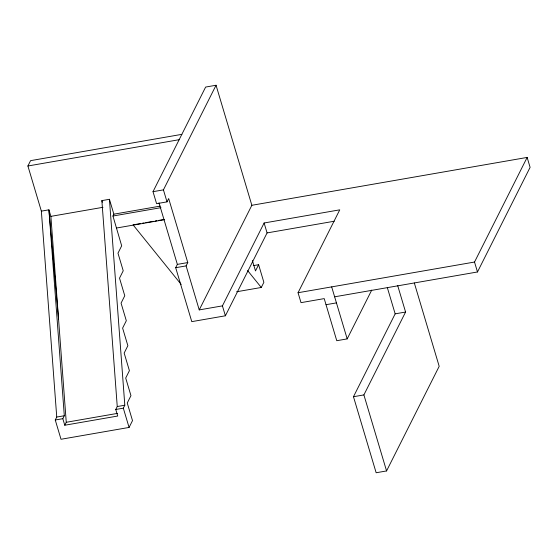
<?xml version="1.0" encoding="UTF-8"?>
<svg xmlns="http://www.w3.org/2000/svg" width="558" height="558" viewBox="0 0 558 558"><rect width="100%" height="100%" fill="white"/><g stroke="black" fill="none" stroke-linecap="round" stroke-linejoin="round"><path stroke-width="0.84" d="M41.362 211.133L48.93 209.822L64.309 415.738L62.824 418.688L64.777 425.231L117.717 416.031L115.764 409.481L117.25 406.538L101.87 200.615L109.431 199.297L113.867 214.174L112.939 216.016L121.679 245.813L117.975 253.179L123.227 270.783L119.524 278.149L124.769 295.761L121.065 303.127L126.317 320.731L122.614 328.097L127.866 345.702L124.162 353.068L129.407 370.679L125.703 378.045L130.956 395.65L127.252 403.015L132.504 420.62L129.072 427.435L61.01 439.272L55.263 420L56.742 417.056L41.362 211.133L27.9 165.991L30.585 160.648L181.845 134.352M199.234 309.906L186.107 265.894L187.774 262.574L168.676 198.557L167.009 201.87L156.589 203.684L153.011 191.68L205.63 87.062L216.051 85.248L251.853 205.288L199.234 309.906L222.426 305.875L264.115 222.991L339.745 209.843L298.056 292.727L301.013 302.645L324.212 298.614L336.767 340.708L347.188 338.894L371.726 290.097M167.009 201.87L163.431 189.866L216.051 85.248M64.777 425.231L66.256 422.287L50.883 216.364L48.93 209.822L58.583 319.497M264.115 222.991L267.073 232.916L225.39 315.793L191.778 321.638L175.686 267.701L177.353 264.387L159.002 202.861M129.072 427.435L123.325 408.17L124.811 405.22L109.431 199.297M253.513 265.608L258.619 264.715L255.494 270.937L252.39 260.53M236.606 291.764L261.277 287.475L263.871 282.32L258.619 264.715M414.336 283.004L439.188 366.32L386.568 470.938L376.148 472.752L353.472 396.724L395.162 313.84L387.294 287.482M386.568 470.938L363.893 394.911L405.582 312.034L397.715 285.668M334.633 296.807L477.481 271.969L474.523 262.044L527.143 157.426L251.853 205.288M477.481 271.969L530.1 167.351L527.143 157.426M27.9 165.991L179.16 139.695M153.011 191.68L163.431 189.866M50.883 216.364L102.965 207.304M113.867 214.174L160.181 206.125M112.939 216.016L160.969 207.667M140.623 223.542L133.062 224.86L181.183 284.42M142.332 223.249L144.041 222.949M145.743 222.656L153.429 221.317M155.138 221.024L156.847 220.724M158.556 220.431L163.675 219.538M116.524 228.02L164.547 219.671M267.073 232.916L334.207 221.24M177.353 264.387L187.774 262.574M175.686 267.701L186.107 265.894M298.056 292.727L474.523 262.044M326.025 304.696L336.446 302.882M395.162 313.84L405.582 312.034M56.742 417.056L64.309 415.738M117.25 406.538L124.811 405.22M55.263 420L62.824 418.688M115.764 409.481L123.325 408.17M66.256 422.287L117.494 413.38M353.472 396.724L363.893 394.911M247.606 270.553L261.277 287.475M331.668 286.882L347.188 338.894M222.426 305.875L225.39 315.793M101.87 200.615L102.358 202.254"/></g></svg>
